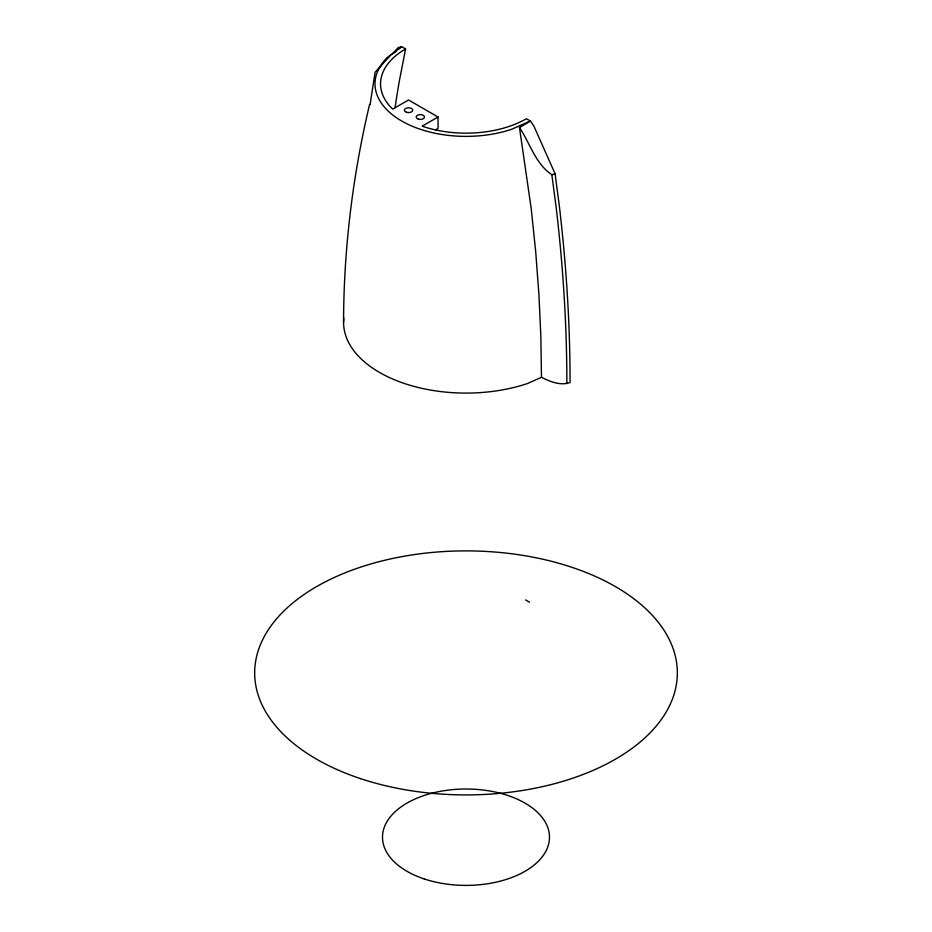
<?xml version="1.0" encoding="UTF-8"?>
<svg xmlns="http://www.w3.org/2000/svg" width="932" height="932" viewBox="0 0 932 932"><rect width="100%" height="100%" fill="white"/><g stroke="black" fill="none" stroke-linecap="round" stroke-linejoin="round"><path stroke-width="1.4" d="M343.57 322.402C343.71 249.03 352.68 175.787 369.596 104.407M392.325 54.033L398.104 47.707L401.506 46.6L405.583 48.953L399.362 80.851A1377.741 795.439 60 0 0 395.04 107.774M541.48 377.297L540.84 336.103L538.906 294.209L535.702 251.687L531.205 208.605L519.473 127.544L530.494 121.078L533.896 126.111L555.088 173.771L559.351 206.158A1439.94 831.356 60 0 1 570.069 382.481C560.505 385.999 550.066 381.631 541.48 377.297L527.221 383.623A122.43 70.692 0 0 1 401.622 382.528A122.43 70.692 0 0 1 343.792 318.15M377.879 69.853L380.769 66.685M390.986 54.825L375.072 72.3L370.75 100.318A1439.008 830.82 60 0 0 370.179 104.524M398.244 49.454L401.506 46.6M393.956 53.089L396.1 51.272M400.387 47.637L387.188 57.563A91.01 52.542 0 0 0 401.645 120.985A91.01 52.542 0 0 0 511.505 129.338L528.712 121.719M435.687 129.746L438.052 128.371L438.052 117.013L422.289 126.111L423.279 126.554A85.441 49.326 0 0 0 526.417 118.714L530.494 121.078M519.473 127.544C530.052 143.225 535.411 163.811 551.849 174.692L555.088 173.771M438.052 117.013L408.531 99.98L392.768 109.079L392.011 108.508A85.441 49.326 0 0 1 405.583 48.953M525.613 599.928L529.551 602.2M551.849 174.692L556.159 207.37A1439.008 830.82 60 0 1 566.866 383.576M424.258 878.946A83.484 48.196 0 0 0 549.484 837.204A83.484 48.196 0 0 0 424.258 795.462A83.484 48.196 0 0 0 424.258 878.946M360.335 778.569A211.343 122.022 0 0 0 677.343 672.892A211.343 122.022 0 0 0 360.335 567.227A211.343 122.022 0 0 0 360.335 778.569M418.258 119.098A4.171 2.412 0 0 0 424.514 117.013A4.171 2.412 0 0 0 418.258 114.927A4.171 2.412 0 0 0 418.258 119.098M406.445 112.283A4.171 2.412 0 0 0 412.713 110.197A4.171 2.412 0 0 0 406.445 108.112A4.171 2.412 0 0 0 406.445 112.283"/></g></svg>
